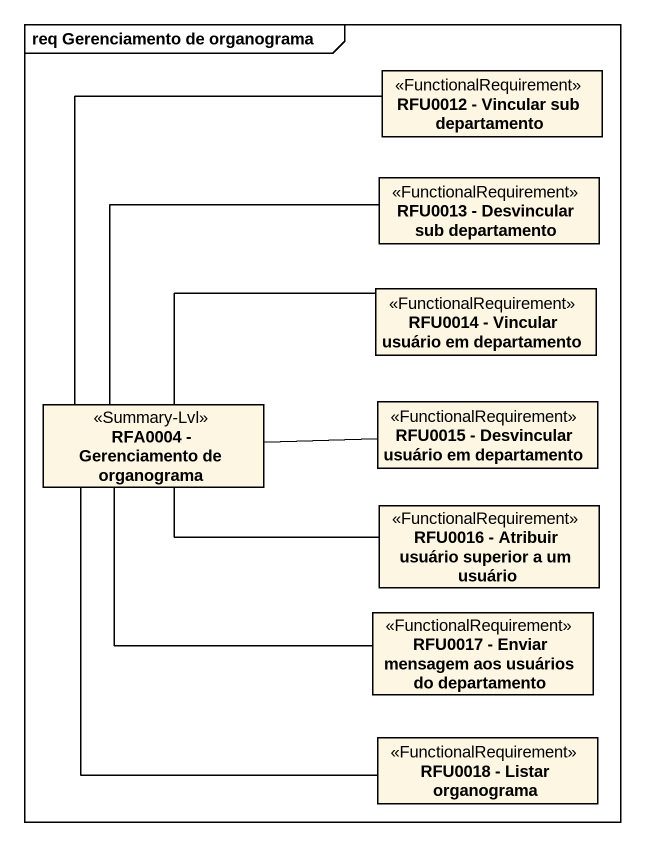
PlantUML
@startuml
mainframe req Gerenciamento de organograma
hide circle
hide empty members
class "RFU0012 - Vincular sub departamento" as RFU0012_Vincular_sub <<FunctionalRequirement>>
class "RFU0013 - Desvincular sub departamento" as RFU0013_Desvincular_sub <<FunctionalRequirement>>
class "RFU0014 - Vincular usuário em departamento" as RFU0014_Vincular_usuário_em <<FunctionalRequirement>>
class "RFA0004 - Gerenciamento de organograma" as RFA0004_Gerenciamento_de <<Summary-Lvl>>
class "RFU0015 - Desvincular usuário em departamento" as RFU0015_Desvincular_usuário <<FunctionalRequirement>>
class "RFU0016 - Atribuir usuário superior a um usuário" as RFU0016_Atribuir_usuário <<FunctionalRequirement>>
class "RFU0017 - Enviar mensagem aos usuários do departamento" as RFU0017_Enviar_mensagem_aos <<FunctionalRequirement>>
class "RFU0018 - Listar organograma" as RFU0018_Listar_organograma <<FunctionalRequirement>>
RFA0004_Gerenciamento_de -up- RFU0012_Vincular_sub
RFA0004_Gerenciamento_de -up- RFU0013_Desvincular_sub
RFA0004_Gerenciamento_de -right- RFU0014_Vincular_usuário_em
RFA0004_Gerenciamento_de -right- RFU0015_Desvincular_usuário
RFA0004_Gerenciamento_de -right- RFU0016_Atribuir_usuário
RFA0004_Gerenciamento_de -- RFU0017_Enviar_mensagem_aos
RFA0004_Gerenciamento_de -- RFU0018_Listar_organograma
@enduml
